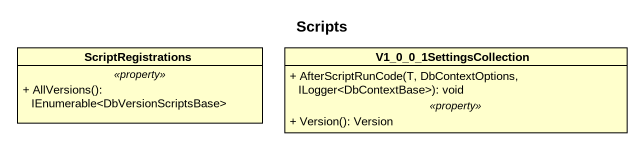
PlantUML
@startuml
title Scripts
hide circle
hide empty members
skinparam classAttributeIconSize 0
class ScriptRegistrations {
  .. <<property>> ..
  + AllVersions(): IEnumerable<DbVersionScriptsBase>
}
class V1_0_0_1SettingsCollection {
  + AfterScriptRunCode(T, DbContextOptions, ILogger<DbContextBase>): void
  .. <<property>> ..
  + Version(): Version
}
@enduml
